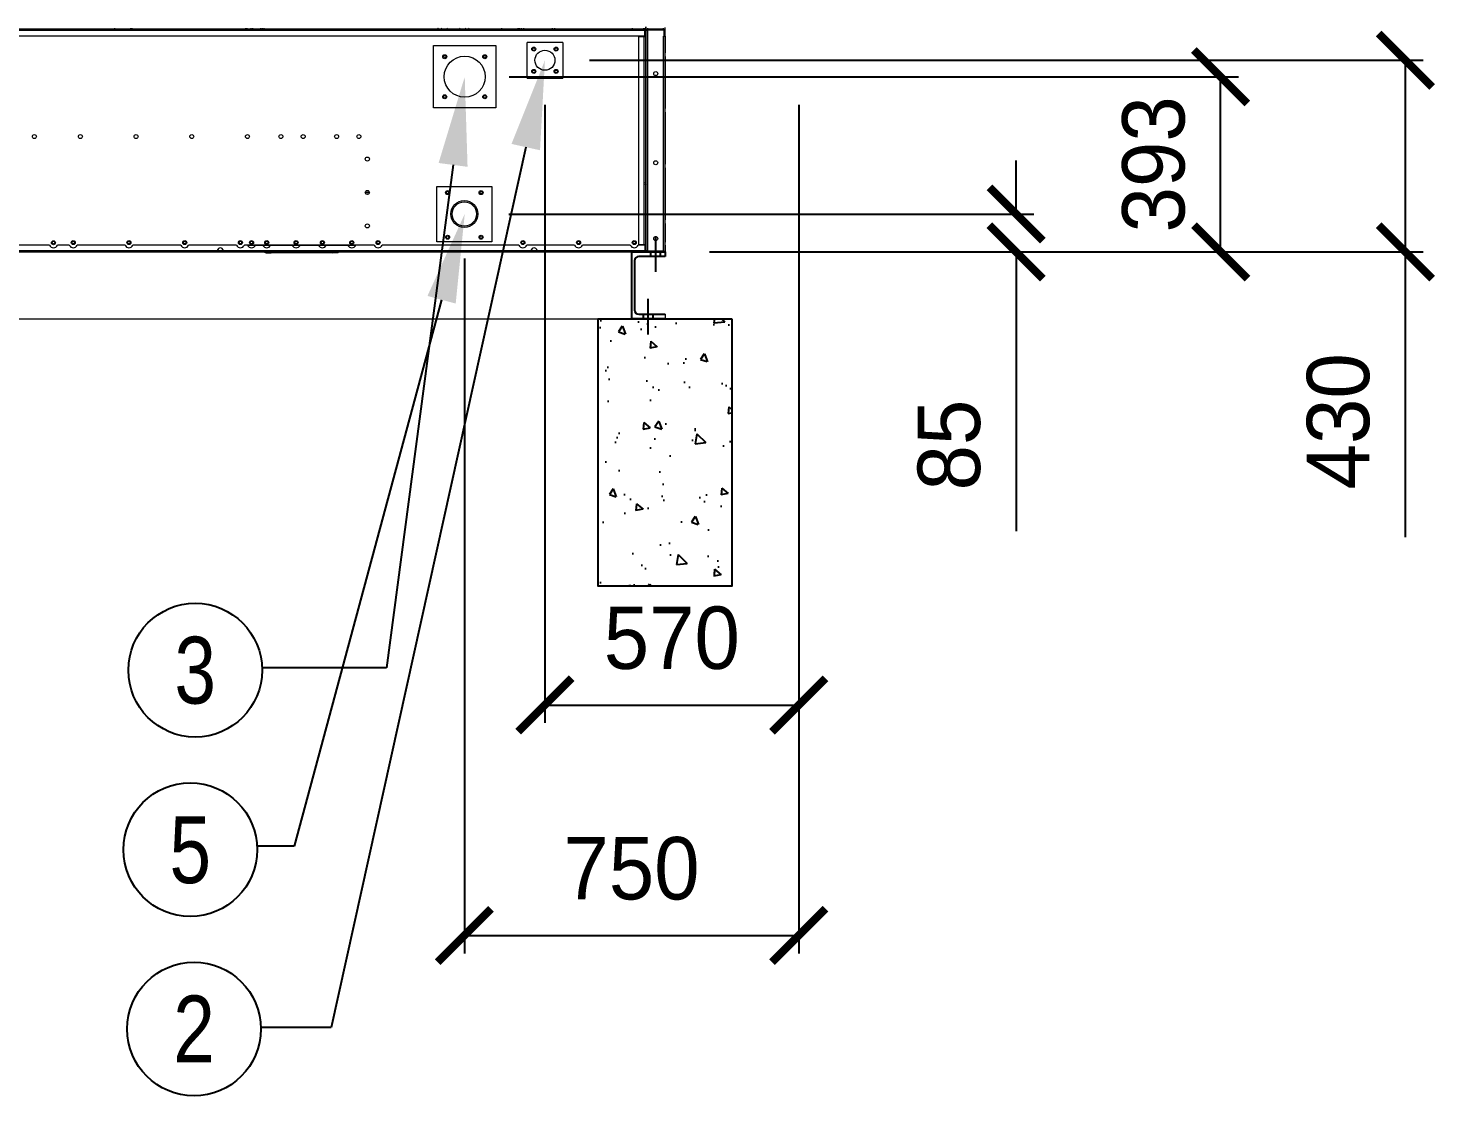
# Model space of a CAD drawing. Header units: millimetres. Extents: x 11380 to 40787, y 6310 to 27105.
# Drawn here: x 31745 to 34902, y 11150 to 13545 of the extents above; entities that cross this region are included whole.
import ezdxf
from ezdxf import colors
from ezdxf.entities.mleader import LeaderData, LeaderLine
from ezdxf.enums import TextEntityAlignment as Align
from ezdxf.math import Vec2, Vec3

# ---------------------------------------------------------------- set-up
doc = ezdxf.new("R2010")
doc.units = ezdxf.units.MM
doc.linetypes.add('CENTERX2', pattern=[4, 2.5, -0.5, 0.5, -0.5])
doc.layers.add('냉각탑_dim', color=1, linetype='Continuous')
doc.layers.add('냉각탑_text', color=3, linetype='Continuous')
doc.styles.add('HY울릉도L', font='')
doc.styles.get("Standard").update_dxf_attribs({"font": 'arial.ttf'})
doc.styles.get('HY울릉도L').set_extended_font_data('HY울릉도L')
doc.dimstyles.new('성지DIM', dxfattribs={"dimtxt": 3.5, "dimasz": 3, "dimexe": 1, "dimexo": 2.5, "dimgap": 2, "dimtad": 1, "dimdec": 0, "dimzin": 3, "dimdsep": 46, "dimtxsty": 'HY울릉도L', "dimblk": 'ARCHTICK', "dimcen": -2, "dimclrd": 256, "dimclre": 256, "dimclrt": 7, "dimadec": 0, "dimazin": 0, "dimtfac": 1, "dimtdec": 0, "dimtofl": 0, "dimtmove": 0, "dimatfit": 3, "dimfxl": 1, "dimtolj": 1, "dimtzin": 0, "dimlwe": -1, "dimarcsym": 0})

# ---------------------------------------------------------------- blocks, each defined once
blk = doc.blocks.new('_ArchTick')
at = {"color": 0, "linetype": 'ByBlock', "const_width": 0.15}
blk.add_lwpolyline([(-0.5, -0.5), (0.5, 0.5)], dxfattribs=at)
blk = doc.blocks.new('*D147')
at = {"layer": 'Defpoints', "color": 0, "transparency": 16777216}
for p in [(32724.2, 13128.3), (33174.6, 13043.3), (33962.5, 13043.3)]:
    blk.add_point(p, dxfattribs=at)
at = {"layer": '냉각탑_dim', "lineweight": -2, "transparency": 16777216}
for p, q in [((33962.5, 13128.3), (33962.5, 13248.3)), ((33962.5, 13043.3), (33962.5, 12416.7))]:
    blk.add_line(p, q, dxfattribs=at)
at = {"layer": '냉각탑_dim', "transparency": 16777216}
for p, q in [((32824.2, 13128.3), (34002.5, 13128.3)), ((33274.6, 13043.3), (34002.5, 13043.3))]:
    blk.add_line(p, q, dxfattribs=at)
at = {"layer": '냉각탑_dim', "lineweight": -2, "transparency": 16777216, "xscale": 120, "yscale": 120, "zscale": 120}
for p, rotation in [((33962.5, 13128.3), 270), ((33962.5, 13043.3), 90)]:
    blk.add_blockref('_ArchTick', p, dxfattribs=dict(at, rotation=rotation))
at = {"layer": '냉각탑_dim', "color": 7, "transparency": 16777216, "insert": (33812.5, 12610), "char_height": 140, "attachment_point": 5, "rotation": 90, "style": 'HY울릉도L'}
blk.add_mtext('\\A1;85', dxfattribs=at)
blk = doc.blocks.new('*D148')
at = {"layer": 'Defpoints', "color": 0, "transparency": 16777216}
for p in [(32725.1, 13436.3), (34421.5, 13436.3), (33174.6, 13043.3)]:
    blk.add_point(p, dxfattribs=at)
at = {"layer": '냉각탑_dim', "transparency": 16777216}
for p, q in [((32825.1, 13436.3), (34461.5, 13436.3)), ((33274.6, 13043.3), (34461.5, 13043.3))]:
    blk.add_line(p, q, dxfattribs=at)
at = {"layer": '냉각탑_dim', "lineweight": -2, "transparency": 16777216}
blk.add_line((34421.5, 13043.3), (34421.5, 13436.3), dxfattribs=at)
at = {"layer": '냉각탑_dim', "lineweight": -2, "transparency": 16777216, "xscale": 120, "yscale": 120, "zscale": 120}
for p, rotation in [((34421.5, 13436.3), 90), ((34421.5, 13043.3), 270)]:
    blk.add_blockref('_ArchTick', p, dxfattribs=dict(at, rotation=rotation))
at = {"layer": '냉각탑_dim', "color": 7, "transparency": 16777216, "insert": (34271.5, 13239.8), "char_height": 140, "attachment_point": 5, "rotation": 90, "style": 'HY울릉도L'}
blk.add_mtext('\\A1;393', dxfattribs=at)
blk = doc.blocks.new('*D149')
at = {"layer": 'Defpoints', "color": 0, "transparency": 16777216}
for p in [(32905.1, 13473.3), (33174.6, 13043.3), (34835.9, 13043.3)]:
    blk.add_point(p, dxfattribs=at)
at = {"layer": '냉각탑_dim', "transparency": 16777216}
for p, q in [((33005.1, 13473.3), (34875.9, 13473.3)), ((33274.6, 13043.3), (34875.9, 13043.3))]:
    blk.add_line(p, q, dxfattribs=at)
at = {"layer": '냉각탑_dim', "lineweight": -2, "transparency": 16777216}
for p, q in [((34835.9, 13473.3), (34835.9, 13043.3)), ((34835.9, 13043.3), (34835.9, 12403.3))]:
    blk.add_line(p, q, dxfattribs=at)
at = {"layer": '냉각탑_dim', "lineweight": -2, "transparency": 16777216, "xscale": 120, "yscale": 120, "zscale": 120}
for p, rotation in [((34835.9, 13473.3), 90), ((34835.9, 13043.3), 270)]:
    blk.add_blockref('_ArchTick', p, dxfattribs=dict(at, rotation=rotation))
at = {"layer": '냉각탑_dim', "color": 7, "transparency": 16777216, "insert": (34685.9, 12663.3), "char_height": 140, "attachment_point": 5, "rotation": 90, "style": 'HY울릉도L'}
blk.add_mtext('\\A1;430', dxfattribs=at)
blk = doc.blocks.new('*D150')
at = {"layer": 'Defpoints', "color": 0, "transparency": 16777216}
for p in [(32905.1, 13473.3), (33474.6, 13473.3), (33474.6, 12026.8)]:
    blk.add_point(p, dxfattribs=at)
at = {"layer": '냉각탑_dim', "transparency": 16777216}
for p, q in [((32905.1, 13373.3), (32905.1, 11986.8)), ((33474.6, 13373.3), (33474.6, 11986.8))]:
    blk.add_line(p, q, dxfattribs=at)
at = {"layer": '냉각탑_dim', "lineweight": -2, "transparency": 16777216}
blk.add_line((32905.1, 12026.8), (33474.6, 12026.8), dxfattribs=at)
at = {"layer": '냉각탑_dim', "lineweight": -2, "transparency": 16777216, "xscale": 120, "yscale": 120, "zscale": 120, "rotation": 180}
blk.add_blockref('_ArchTick', (32905.1, 12026.8), dxfattribs=at)
at = {"layer": '냉각탑_dim', "lineweight": -2, "transparency": 16777216, "xscale": 120, "yscale": 120, "zscale": 120}
blk.add_blockref('_ArchTick', (33474.6, 12026.8), dxfattribs=at)
at = {"layer": '냉각탑_dim', "color": 7, "transparency": 16777216, "insert": (33189.8, 12176.8), "char_height": 140, "attachment_point": 5, "style": 'HY울릉도L'}
blk.add_mtext('\\A1;570', dxfattribs=at)
blk = doc.blocks.new('*D151')
at = {"layer": 'Defpoints', "color": 0, "transparency": 16777216}
for p in [(32724.2, 13128.3), (33474.6, 13128.3), (33474.6, 11509.7)]:
    blk.add_point(p, dxfattribs=at)
at = {"layer": '냉각탑_dim', "transparency": 16777216}
for p, q in [((32724.2, 13028.3), (32724.2, 11469.7)), ((33474.6, 13028.3), (33474.6, 11469.7))]:
    blk.add_line(p, q, dxfattribs=at)
at = {"layer": '냉각탑_dim', "lineweight": -2, "transparency": 16777216}
blk.add_line((32724.2, 11509.7), (33474.6, 11509.7), dxfattribs=at)
at = {"layer": '냉각탑_dim', "lineweight": -2, "transparency": 16777216, "xscale": 120, "yscale": 120, "zscale": 120, "rotation": 180}
blk.add_blockref('_ArchTick', (32724.2, 11509.7), dxfattribs=at)
at = {"layer": '냉각탑_dim', "lineweight": -2, "transparency": 16777216, "xscale": 120, "yscale": 120, "zscale": 120}
blk.add_blockref('_ArchTick', (33474.6, 11509.7), dxfattribs=at)
at = {"layer": '냉각탑_dim', "color": 7, "transparency": 16777216, "insert": (33099.4, 11659.7), "char_height": 140, "attachment_point": 5, "style": 'HY울릉도L'}
blk.add_mtext('\\A1;750', dxfattribs=at)
blk = doc.blocks.new('2')
at = {"color": 7, "lineweight": 20, "ltscale": 0.000833334}
for p, q in [((31938.9, 13545.3), (31938.9, 13543.3)), ((32273.9, 13545.3), (32273.9, 13543.3)), ((32807.9, 13545.3), (32807.9, 13543.3)), ((33128.6, 13060.3), (33128.6, 13058.3))]:
    blk.add_line(p, q, dxfattribs=at)
at = {"color": 7, "lineweight": 20, "ltscale": 0.000832431}
for p, q in [((31976.1, 13543.3), (31976.1, 13545.3)), ((31978.9, 13543.3), (31978.9, 13545.3)), ((32233.9, 13543.3), (32233.9, 13545.3)), ((32236.7, 13543.3), (32236.7, 13545.3)), ((32845.1, 13543.3), (32845.1, 13545.3)), ((32847.9, 13543.3), (32847.9, 13545.3))]:
    blk.add_line(p, q, dxfattribs=at)
at = {"color": 7, "lineweight": 20, "ltscale": 0.000833333}
for p, q in [((32246.1, 13543.3), (32246.1, 13545.3)), ((32249.5, 13543.3), (32249.5, 13545.3)), ((32267.7, 13543.3), (32267.7, 13545.3)), ((32271.1, 13543.3), (32271.1, 13545.3)), ((33100.6, 13545.3), (33100.6, 13543.3)), ((33127.2, 13543.3), (33127.2, 13545.3)), ((33127.2, 13526.3), (33127.2, 13528.3)), ((33128.6, 13528.3), (33128.6, 13526.3)), ((33128.6, 13526.3), (33130.6, 13526.3)), ((33172.6, 13528.3), (33174.6, 13528.3)), ((33172.6, 13527.5), (33174.6, 13527.5)), ((33174.6, 13527.5), (33172.6, 13527.5)), ((33132.6, 13193.3), (33130.6, 13193.3)), ((33132.6, 13188.3), (33130.6, 13188.3)), ((32169.8, 13045.3), (32169.8, 13043.3)), ((32183.3, 13045.3), (32183.3, 13043.3)), ((32279.1, 13041.3), (32279.1, 13043.3)), ((32439.1, 13041.3), (32439.1, 13043.3)), ((32873.8, 13045.3), (32873.8, 13043.3)), ((32887.3, 13045.3), (32887.3, 13043.3)), ((33127.2, 13058.3), (33127.2, 13060.3))]:
    blk.add_line(p, q, dxfattribs=at)
at = {"color": 7, "lineweight": 20, "ltscale": 0.001149}
for p, q in [((32663.7, 13545.3), (32665.6, 13543.3)), ((32664.2, 13545.3), (32666.1, 13543.3)), ((32671.4, 13545.3), (32673.3, 13543.3)), ((32686.8, 13543.3), (32684.9, 13545.3)), ((32712.5, 13545.3), (32714.4, 13543.3)), ((32727.9, 13543.3), (32726, 13545.3)), ((32735.1, 13543.3), (32733.2, 13545.3))]:
    blk.add_line(p, q, dxfattribs=at)
at = {"color": 7, "lineweight": 20, "ltscale": 0.00083243}
for p, q in [((32852.3, 13543.3), (32852.3, 13545.3)), ((32857.5, 13543.3), (32857.5, 13545.3)), ((32922.1, 13543.3), (32922.1, 13545.3)), ((32927.3, 13543.3), (32927.3, 13545.3)), ((32927.4, 13543.3), (32927.4, 13545.3))]:
    blk.add_line(p, q, dxfattribs=at)
at = {"color": 7, "lineweight": 20, "ltscale": 0.000882011}
blk.add_line((33128.6, 13545.5), (33128.6, 13543.3), dxfattribs=at)
at = {"color": 7, "lineweight": 20, "ltscale": 0.003208}
blk.add_line((33130.6, 13548.1), (33130.6, 13540.4), dxfattribs=at)
at = {"color": 7, "lineweight": 20, "ltscale": 0.00337}
blk.add_line((33132.6, 13540), (33132.6, 13548.1), dxfattribs=at)
at = {"color": 7, "lineweight": 20, "ltscale": 0.000833944}
blk.add_line((33136, 13543.3), (33136, 13545.3), dxfattribs=at)
at = {"color": 7, "lineweight": 20, "ltscale": 0.000833304}
blk.add_line((33171.2, 13543.3), (33171.2, 13545.3), dxfattribs=at)
at = {"color": 7, "lineweight": 20, "ltscale": 0.002832}
blk.add_line((33174.6, 13539.9), (33174.6, 13546.7), dxfattribs=at)
at = {"color": 7, "lineweight": 20}
for p, q in [((33128.9, 13543.3), (29920.3, 13543.3)), ((33128.9, 13539.9), (29920.3, 13539.9)), ((30743.1, 13528.3), (32392.1, 13528.3)), ((29952.2, 13043.3), (33097, 13043.3))]:
    blk.add_line(p, q, dxfattribs=at)
at = {"color": 7, "lineweight": 20, "ltscale": 0.307}
blk.add_line((32392.1, 13528.3), (33128.9, 13528.3), dxfattribs=at)
at = {"color": 7, "lineweight": 20, "ltscale": 0.044444}
for p, q in [((32945.1, 13513.3), (32865.1, 13513.3)), ((32865.1, 13433.3), (32865.1, 13513.3)), ((32945.1, 13513.3), (32945.1, 13433.3)), ((32865.1, 13433.3), (32945.1, 13433.3))]:
    blk.add_line(p, q, dxfattribs=at)
at = {"color": 7, "lineweight": 20, "ltscale": 0.004833}
for p, q in [((33115.6, 13526.3), (33127.2, 13526.3)), ((33128.9, 13528.3), (33128.9, 13539.9)), ((33172.6, 13528.3), (33172.6, 13539.9)), ((33174.6, 13528.3), (33174.6, 13539.9)), ((32279.1, 13041.3), (32290.7, 13041.3)), ((32439.1, 13041.3), (32427.5, 13041.3)), ((33115.6, 13060.3), (33127.2, 13060.3)), ((33128.9, 13058.3), (33128.9, 13046.7))]:
    blk.add_line(p, q, dxfattribs=at)
at = {"color": 7, "lineweight": 20, "ltscale": 0.194167}
for p, q in [((33115.6, 13060.3), (33115.6, 13526.3)), ((33127.2, 13526.3), (33127.2, 13060.3)), ((33130.6, 13526.3), (33130.6, 13060.3))]:
    blk.add_line(p, q, dxfattribs=at)
at = {"color": 7, "lineweight": 20, "ltscale": 0.001417}
for p, q in [((33127.2, 13526.3), (33130.6, 13526.3)), ((33128.9, 13543.3), (33128.9, 13539.9)), ((33127.2, 13060.3), (33130.6, 13060.3)), ((33128.9, 13043.3), (33128.9, 13046.7)), ((33171.2, 13045), (33174.6, 13045))]:
    blk.add_line(p, q, dxfattribs=at)
at = {"color": 7, "lineweight": 20, "ltscale": 0.000708333}
for p, q in [((33128.9, 13541.3), (33130.6, 13541.3)), ((33128.9, 13540.4), (33130.6, 13540.4)), ((33128.9, 13046.2), (33130.6, 13046.2)), ((33128.9, 13045.3), (33130.6, 13045.3)), ((33136, 13045), (33136, 13043.3)), ((33172.6, 13045), (33172.6, 13043.3))]:
    blk.add_line(p, q, dxfattribs=at)
at = {"color": 7, "lineweight": 20, "ltscale": 0.000375}
for p, q in [((33130.6, 13540.4), (33130.6, 13541.3)), ((33130.6, 13540.4), (33130.6, 13541.3)), ((33130.6, 13046.2), (33130.6, 13045.3)), ((33130.6, 13046.2), (33130.6, 13045.3)), ((33130.6, 13046.2), (33130.6, 13045.3)), ((33130.6, 13046.2), (33130.6, 13045.3)), ((33130.6, 13046.2), (33130.6, 13045.3)), ((33130.6, 13046.2), (33130.6, 13045.3))]:
    blk.add_line(p, q, dxfattribs=at)
at = {"color": 7, "lineweight": 20, "ltscale": 0.005875}
for p, q in [((33130.6, 13526.3), (33130.6, 13540.4)), ((33172.6, 13541.6), (33172.6, 13527.5)), ((33130.6, 13046.2), (33130.6, 13060.3))]:
    blk.add_line(p, q, dxfattribs=at)
at = {"color": 7, "lineweight": 20, "ltscale": 0.2055}
blk.add_line((33132.6, 13046.7), (33132.6, 13539.9), dxfattribs=at)
at = {"color": 7, "lineweight": 20, "ltscale": 0.001131}
for p, q in [((33133.3, 13541.6), (33136, 13541.6)), ((33133.3, 13045), (33136, 13045))]:
    blk.add_line(p, q, dxfattribs=at)
at = {"color": 7, "lineweight": 20, "ltscale": 0.000414935}
for p, q in [((33134.3, 13541.6), (33133.6, 13542.3)), ((33131.6, 13196.3), (33132.3, 13197)), ((33134.3, 13045), (33133.6, 13044.3))]:
    blk.add_line(p, q, dxfattribs=at)
at = {"color": 7, "lineweight": 20, "ltscale": 0.014667}
for p, q in [((33171.2, 13543.3), (33136, 13543.3)), ((33171.2, 13045), (33136, 13045))]:
    blk.add_line(p, q, dxfattribs=at)
at = {"color": 7, "lineweight": 20, "ltscale": 0.000708334}
blk.add_line((33136, 13541.6), (33136, 13543.3), dxfattribs=at)
at = {"color": 7, "lineweight": 20, "ltscale": 0.01525}
for p, q in [((33136, 13541.6), (33172.6, 13541.6)), ((33172.6, 13043.3), (33136, 13043.3))]:
    blk.add_line(p, q, dxfattribs=at)
at = {"color": 7, "lineweight": 20, "ltscale": 0.206917}
blk.add_line((33136, 13045), (33136, 13541.6), dxfattribs=at)
at = {"color": 7, "lineweight": 20, "ltscale": 0.201042}
for p, q in [((33171.2, 13045), (33171.2, 13527.5)), ((33174.6, 13045), (33174.6, 13527.5))]:
    blk.add_line(p, q, dxfattribs=at)
at = {"color": 7, "lineweight": 20, "ltscale": 0.000583333}
blk.add_line((33172.6, 13527.5), (33171.2, 13527.5), dxfattribs=at)
at = {"color": 7, "lineweight": 20, "ltscale": 0.000332419}
blk.add_line((33172.6, 13528.3), (33172.6, 13527.5), dxfattribs=at)
at = {"color": 7, "lineweight": 20, "ltscale": 0.00033333}
blk.add_line((33174.6, 13527.5), (33174.6, 13528.3), dxfattribs=at)
at = {"color": 7, "lineweight": 20, "ltscale": 0.011892}
blk.add_line((33174.6, 13527.5), (33174.6, 13499), dxfattribs=at)
at = {"color": 7, "lineweight": 20, "ltscale": 0.058333}
for p, q in [((32655.1, 13366.3), (32655.1, 13506.3)), ((32655.1, 13506.3), (32795.1, 13506.3)), ((32795.1, 13506.3), (32795.1, 13366.3)), ((32795.1, 13366.3), (32655.1, 13366.3))]:
    blk.add_line(p, q, dxfattribs=at)
at = {"color": 7, "lineweight": 20, "ltscale": 0.003608}
for p, q in [((33174.6, 13499), (33174.6, 13490.3)), ((33174.6, 13481.7), (33174.6, 13490.3)), ((33174.6, 13374), (33174.6, 13365.3)), ((33174.6, 13356.7), (33174.6, 13365.3)), ((33174.6, 13249), (33174.6, 13240.3)), ((33174.6, 13231.7), (33174.6, 13240.3)), ((33174.6, 13124), (33174.6, 13115.3)), ((33174.6, 13106.7), (33174.6, 13115.3)), ((33174.6, 13074), (33174.6, 13065.3)), ((33174.6, 13056.7), (33174.6, 13065.3))]:
    blk.add_line(p, q, dxfattribs=at)
at = {"color": 7, "lineweight": 20, "ltscale": 0.044866}
for p, q in [((33174.6, 13481.7), (33174.6, 13374)), ((33174.6, 13356.7), (33174.6, 13249)), ((33174.6, 13231.7), (33174.6, 13124))]:
    blk.add_line(p, q, dxfattribs=at)
at = {"color": 7, "lineweight": 20, "ltscale": 2.97138e-06}
for p, q in [((33130.6, 13204.9), (33130.6, 13204.9)), ((33130.6, 13199.9), (33130.6, 13199.9)), ((33130.6, 13194.9), (33130.6, 13194.9)), ((33130.6, 13189.9), (33130.6, 13189.9))]:
    blk.add_line(p, q, dxfattribs=at)
at = {"color": 7, "lineweight": 20, "ltscale": 0.000547189}
blk.add_line((33131.3, 13197), (33132.6, 13197), dxfattribs=at)
at = {"color": 7, "lineweight": 20, "ltscale": 0.003726}
blk.add_line((32502, 13177.2), (32511, 13177.2), dxfattribs=at)
at = {"color": 7, "lineweight": 20, "ltscale": 0.002875}
blk.add_line((32503.1, 13173.8), (32510, 13173.8), dxfattribs=at)
at = {"color": 7, "lineweight": 20, "ltscale": 0.051667}
blk.add_line((32662.2, 13190.3), (32786.2, 13190.3), dxfattribs=at)
at = {"color": 7, "lineweight": 20, "ltscale": 0.05}
for p, q in [((32662.2, 13066.3), (32662.2, 13190.3)), ((32786.2, 13190.3), (32786.2, 13066.3))]:
    blk.add_line(p, q, dxfattribs=at)
at = {"color": 7, "lineweight": 20, "ltscale": 0.000833171}
for p, q in [((33130.6, 13190.1), (33132.6, 13190.1)), ((33130.6, 13188.3), (33132.6, 13188.3))]:
    blk.add_line(p, q, dxfattribs=at)
at = {"color": 7, "lineweight": 20, "ltscale": 0.000834318}
for p, q in [((33174.6, 13173.3), (33174.6, 13173.3)), ((33174.6, 13063.3), (33174.6, 13063.3))]:
    blk.add_line(p, q, dxfattribs=at)
at = {"color": 7, "lineweight": 20, "ltscale": 0.000834992}
blk.add_line((33174.6, 13170.1), (33174.6, 13170.1), dxfattribs=at)
at = {"color": 7, "lineweight": 20, "ltscale": 0.013616}
blk.add_line((33174.6, 13106.7), (33174.6, 13074), dxfattribs=at)
at = {"color": 1, "linetype": 'CENTERX2', "ltscale": 50}
for p, q in [((33153.6, 12998.3), (33153.6, 13078.3)), ((33137.1, 12858.3), (33137.1, 12938.3))]:
    blk.add_line(p, q, dxfattribs=at)
at = {"color": 7, "lineweight": 20, "ltscale": 0.171731}
for p, q in [((31179.4, 13046.7), (31757.6, 13046.7)), ((31757.6, 13046.7), (32169.7, 13046.7))]:
    blk.add_line(p, q, dxfattribs=at)
at = {"color": 7, "lineweight": 20, "ltscale": 0.007604}
blk.add_line((31793.2, 13058.3), (31574.3, 13058.3), dxfattribs=at)
at = {"color": 7, "lineweight": 20, "ltscale": 0.17433}
blk.add_line((31751.5, 13043.3), (32169.8, 13043.3), dxfattribs=at)
at = {"color": 7, "lineweight": 20, "ltscale": 1.93507e-05}
blk.add_line((31802.1, 13052.8), (31802.1, 13052.8), dxfattribs=at)
at = {"color": 7, "lineweight": 20, "ltscale": 0.0111}
blk.add_line((31837.7, 13058.3), (31811, 13058.3), dxfattribs=at)
at = {"color": 7, "lineweight": 20, "ltscale": 0.044641}
for p, q in [((31962.7, 13058.3), (31855.5, 13058.3)), ((32087.7, 13058.3), (31980.5, 13058.3)), ((32212.7, 13058.3), (32105.5, 13058.3)), ((32337.7, 13058.3), (32230.5, 13058.3)), ((32396.7, 13058.3), (32289.5, 13058.3)), ((32462.7, 13058.3), (32355.5, 13058.3)), ((32521.7, 13058.3), (32414.5, 13058.3)), ((32846.7, 13058.3), (32539.5, 13058.3)), ((32971.7, 13058.3), (32864.5, 13058.3)), ((33096.7, 13058.3), (32989.5, 13058.3))]:
    blk.add_line(p, q, dxfattribs=at)
at = {"color": 7, "lineweight": 20, "ltscale": 0.005698}
for p, q in [((32169.7, 13046.7), (32183.4, 13046.7)), ((32873.7, 13046.7), (32887.4, 13046.7))]:
    blk.add_line(p, q, dxfattribs=at)
at = {"color": 7, "lineweight": 20, "ltscale": 0.005614}
for p, q in [((32169.8, 13045.3), (32183.3, 13045.3)), ((32169.8, 13043.3), (32183.3, 13043.3)), ((32873.8, 13045.3), (32887.3, 13045.3)), ((32873.8, 13043.3), (32887.3, 13043.3))]:
    blk.add_line(p, q, dxfattribs=at)
at = {"color": 7, "lineweight": 20, "ltscale": 0.412719}
blk.add_line((32183.3, 13043.3), (32873.8, 13043.3), dxfattribs=at)
at = {"color": 7, "lineweight": 20, "ltscale": 0.412635}
blk.add_line((32183.4, 13046.7), (32873.7, 13046.7), dxfattribs=at)
at = {"color": 7, "lineweight": 20, "ltscale": 0.023808}
blk.add_line((32237.7, 13058.3), (32480.5, 13058.3), dxfattribs=at)
at = {"color": 7, "lineweight": 20, "ltscale": 0.006725}
blk.add_line((32271.7, 13058.3), (32255.5, 13058.3), dxfattribs=at)
at = {"color": 7, "lineweight": 20, "ltscale": 0.000833651}
for p, q in [((32277.1, 13041.3), (32277.1, 13043.3)), ((32441.1, 13041.3), (32441.1, 13043.3))]:
    blk.add_line(p, q, dxfattribs=at)
at = {"color": 7, "lineweight": 20, "ltscale": 0.056667}
blk.add_line((32441.1, 13041.3), (32277.1, 13041.3), dxfattribs=at)
at = {"color": 7, "lineweight": 20, "ltscale": 0.00439}
blk.add_line((32786.2, 13066.3), (32662.2, 13066.3), dxfattribs=at)
at = {"color": 7, "lineweight": 20, "ltscale": 0.100651}
blk.add_line((32887.3, 13043.3), (33128.9, 13043.3), dxfattribs=at)
at = {"color": 7, "lineweight": 20, "ltscale": 0.100609}
blk.add_line((32887.4, 13046.7), (33128.9, 13046.7), dxfattribs=at)
at = {"color": 7, "lineweight": 20, "ltscale": 0.004083}
blk.add_line((33097, 13043.3), (33106.8, 13043.3), dxfattribs=at)
at = {"color": 7, "lineweight": 25, "ltscale": 0.125}
for p, q in [((33099.6, 13043.3), (33174.6, 13043.3)), ((33174.6, 12893.3), (33099.6, 12893.3))]:
    blk.add_line(p, q, dxfattribs=at)
at = {"ltscale": 25}
blk.add_line((33099.6, 13043.3), (33099.6, 12893.3), dxfattribs=at)
at = {"color": 7, "lineweight": 20, "ltscale": 0.026917}
blk.add_line((33171.4, 13043.3), (33106.8, 13043.3), dxfattribs=at)
at = {"color": 7, "lineweight": 20, "ltscale": 0.005987}
blk.add_line((33128.9, 13058.3), (33114.5, 13058.3), dxfattribs=at)
at = {"color": 7, "lineweight": 20, "ltscale": 0.002958}
blk.add_line((33136, 13043.3), (33128.9, 13043.3), dxfattribs=at)
at = {"color": 7, "lineweight": 20, "ltscale": 0.000128159}
blk.add_line((33130.3, 13060.3), (33130.6, 13060.3), dxfattribs=at)
at = {"color": 7, "lineweight": 20, "ltscale": 0.000832339}
blk.add_line((33130.6, 13048.3), (33132.6, 13048.3), dxfattribs=at)
at = {"color": 7, "lineweight": 20, "ltscale": 0.000837582}
blk.add_line((33130.6, 13046.5), (33132.6, 13046.5), dxfattribs=at)
at = {"color": 7, "lineweight": 20, "ltscale": 0.000374986}
blk.add_line((33130.6, 13045.3), (33130.6, 13046.2), dxfattribs=at)
for p, q in [((33142.6, 13033.3), (33142.6, 13043.3)), ((33164.6, 13033.3), (33164.6, 13043.3)), ((33126.1, 12893.3), (33126.1, 12903.3)), ((33148.1, 12893.3), (33148.1, 12903.3))]:
    blk.add_line(p, q)
at = {"lineweight": 20}
for p in [(33172.6, 13043.3), (33174.6, 13045)]:
    blk.add_line(p, (33174.6, 13043.3), dxfattribs=at)
at = {"color": 7, "lineweight": 20, "ltscale": 0.001168}
blk.add_line((33174.6, 13058.3), (33174.6, 13055.5), dxfattribs=at)
at = {"color": 7, "lineweight": 20, "ltscale": 0.00485}
blk.add_line((33174.6, 13056.7), (33174.6, 13045), dxfattribs=at)
at = {"color": 7, "lineweight": 20, "ltscale": 0.003775}
blk.add_line((33174.6, 13046.7), (33174.6, 13055.8), dxfattribs=at)
at = {"color": 7, "lineweight": 25, "ltscale": 0.008333}
blk.add_line((33174.6, 13043.3), (33174.6, 13033.3), dxfattribs=at)
at = {"color": 7, "lineweight": 25, "ltscale": 0.091667}
blk.add_line((33106.1, 13023.3), (33106.1, 12913.3), dxfattribs=at)
at = {"color": 7, "lineweight": 25, "ltscale": 0.05125}
for p, q in [((33174.6, 13033.3), (33116.1, 13033.3)), ((33116.1, 12903.3), (33174.6, 12903.3))]:
    blk.add_line(p, q, dxfattribs=at)
at = {"lineweight": 5}
blk.add_line((29949.6, 12893.3), (33099.6, 12893.3), dxfattribs=at)
at = {"color": 7, "lineweight": 15, "ltscale": 0.0625}
blk.add_line((33174.6, 12903.3), (33174.6, 12893.3), dxfattribs=at)
at = {"lineweight": 5}
for centre in [(32680.1, 13481.3), (32770.1, 13481.3), (32680.1, 13391.3), (32770.1, 13391.3)]:
    blk.add_circle(centre, 4.5, dxfattribs=at)
at = {"color": 7, "lineweight": 20}
for centre, radius in [((32680.1, 13481.3), 3), ((32725.1, 13436.3), 46), ((32770.1, 13481.3), 3), ((32880.1, 13498.3), 4.5), ((32880.1, 13498.3), 3), ((32905.1, 13473.3), 22.5), ((32930.1, 13498.3), 4.5), ((32930.1, 13498.3), 3), ((32880.1, 13448.3), 4.5), ((32880.1, 13448.3), 3), ((32930.1, 13448.3), 4.5), ((32930.1, 13448.3), 3), ((33153.6, 13443.3), 4.5), ((32680.1, 13391.3), 3), ((32770.1, 13391.3), 3), ((31759.3, 13302.2), 4.5), ((31862.5, 13302.2), 4.5), ((31987.5, 13302.2), 4.5), ((32112.5, 13302.2), 4.5), ((32237.5, 13302.2), 4.5), ((32312.5, 13302.2), 4.5), ((32362.5, 13302.2), 4.5), ((32437.5, 13302.2), 4.5), ((32487.5, 13302.2), 4.5), ((32506.5, 13251.7), 4.5), ((33153.6, 13243.3), 4.5), ((32506.5, 13176.7), 4.5), ((32686.7, 13176.3), 4.5), ((32686.7, 13176.3), 3), ((32761.7, 13176.3), 4.5), ((32761.7, 13176.3), 3), ((32724.2, 13128.3), 30.2), ((32724.2, 13128.3), 27.3), ((32506.5, 13101.7), 4.5), ((32686.7, 13076.3), 4.5), ((32686.7, 13076.3), 3), ((32761.7, 13076.3), 4.5), ((32761.7, 13076.3), 3), ((33153.6, 13073.3), 4.5), ((31802.1, 13063.8), 4.5), ((31802.1, 13064.3), 3), ((31846.6, 13064.3), 4.5), ((31846.6, 13064.3), 3), ((31971.6, 13064.3), 4.5), ((31971.6, 13064.3), 3), ((32096.6, 13064.3), 4.5), ((32096.6, 13064.3), 3), ((32221.6, 13064.3), 4.5), ((32221.6, 13064.3), 3), ((32246.6, 13064.3), 4.5), ((32246.6, 13064.3), 3), ((32280.6, 13064.3), 4.5), ((32280.6, 13064.3), 3), ((32346.6, 13064.3), 4.5), ((32346.6, 13064.3), 3), ((32405.6, 13064.3), 4.5), ((32405.6, 13064.3), 3), ((32471.6, 13064.3), 4.5), ((32471.6, 13064.3), 3), ((32530.6, 13064.3), 4.5), ((32530.6, 13064.3), 3), ((32855.6, 13064.3), 4.5), ((32855.6, 13064.3), 3), ((32980.6, 13064.3), 4.5), ((32980.6, 13064.3), 3), ((33105.6, 13064.3), 4.5), ((33105.6, 13064.3), 3)]:
    blk.add_circle(centre, radius, dxfattribs=at)
for centre, radius, start, end in [((33127.2, 13539.9), 3.4, 0, 0.7721), ((33136, 13539.9), 3.4, 90, 180), ((33171.2, 13539.9), 3.4, 0, 90), ((33125.4, 13308.1), 5.2, 0, 0.6924), ((33134, 13198.7), 3.4, 180, 245.6843), ((33171.4, 13188.1), 5.2, 52.0246, 52.0532), ((33127.2, 13081.9), 3.4, 0, 0.2366), ((31802.1, 13062.8), 10, 206.7437, 333.2563), ((31802.1, 13063.3), 4.5, 3.185, 176.8155), ((31846.6, 13062.8), 10, 206.7437, 333.2563), ((31971.6, 13062.8), 10, 206.7437, 333.2563), ((32096.6, 13062.8), 10, 206.7437, 333.2563), ((32186.2, 13044.4), 16.6, 171.9124, 179.4428), ((32176.6, 13045.2), 7, 12.3734, 167.6266), ((32167, 13044.4), 16.6, 0.5572, 8.0877), ((32221.6, 13062.8), 10, 206.7437, 333.2563), ((32246.6, 13062.8), 10, 206.7437, 333.2563), ((32280.6, 13062.8), 10, 206.7437, 333.2563), ((32290.7, 13044.7), 3.4, 270, 335.6983), ((32290.7, 13044.7), 1.4, 270, 271.888), ((32346.6, 13062.8), 10, 206.7437, 333.2563), ((32405.6, 13062.8), 10, 206.7437, 333.2563), ((32427.5, 13044.7), 3.4, 204.3017, 270), ((32427.5, 13044.7), 1.4, 268.112, 270), ((32471.6, 13062.8), 10, 206.7437, 333.2563), ((32530.6, 13062.8), 10, 206.7437, 333.2563), ((32855.6, 13062.8), 10, 206.7437, 333.2563), ((32890.2, 13044.4), 16.6, 171.9124, 179.4428), ((32880.6, 13045.2), 7, 12.3734, 167.6266), ((32871, 13044.4), 16.6, 0.5572, 8.0877), ((32980.6, 13062.8), 10, 206.7437, 333.2563), ((33105.6, 13062.8), 10, 206.7437, 333.2563), ((33127.2, 13046.7), 3.4, 299.9991, 335.6839), ((33136, 13046.7), 3.4, 180, 270), ((33171.2, 13046.7), 3.4, 294.3156, 330), ((33171.4, 13048.5), 5.2, 283.3156, 307.9754)]:
    blk.add_arc(centre, radius, start, end, dxfattribs=at)
at = {"color": 7, "lineweight": 25}
for centre, start, end in [((33116.1, 13023.3), 90, 180), ((33116.1, 12913.3), 180, 270)]:
    blk.add_arc(centre, 10, start, end, dxfattribs=at)
at = {"color": 7, "lineweight": 20}
for centre, major_axis, ratio, start_param, end_param in [((33127.2, 13355.2), (3.4, 0), 0.087156, 0, 0.009032), ((33127.2, 13204.9), (3.4, 0), 0.999969, 0, 0.017333), ((33127.2, 13199.9), (3.4, 0), 0.999969, 0, 0.015352), ((33127.2, 13199.9), (3.4, 0), 0.999969, 0, 0.015332), ((33127.2, 13194.9), (3.4, 0), 0.999969, 0, 0.013059), ((33127.2, 13194.9), (3.4, 0), 0.999969, 6.283185, 6.29622), ((33127.2, 13189.9), (3.4, 0), 0.999969, 6.283185, 6.293406), ((33127.2, 13164.7), (-3.4, 0), 0.999969, 3.125622, 3.141593), ((33127.2, 13159.7), (-3.4, 0), 0.999969, 3.125622, 3.141593), ((33127.2, 13154.7), (-3.4, 0), 0.999969, 3.131366, 3.141593)]:
    blk.add_ellipse(centre, major_axis=major_axis, ratio=ratio, start_param=start_param, end_param=end_param, dxfattribs=at)
for points in [[(33133.3, 13541.6), (33133, 13541.3), (33132.8, 13541), (33132.7, 13540.6), (33132.6, 13540.3), (33132.6, 13539.9)], [(33131.3, 13197), (33131, 13197.4), (33130.8, 13197.7), (33130.7, 13198.1), (33130.6, 13198.4), (33130.6, 13198.7)], [(32169.8, 13045.3), (32169.8, 13045.3), (32169.7, 13045.4), (32169.7, 13045.4), (32169.6, 13045.5), (32169.6, 13045.5)], [(32183.5, 13045.5), (32183.5, 13045.5), (32183.5, 13045.4), (32183.4, 13045.4), (32183.4, 13045.3), (32183.3, 13045.3)], [(32873.8, 13045.3), (32873.8, 13045.3), (32873.7, 13045.4), (32873.7, 13045.4), (32873.6, 13045.5), (32873.6, 13045.5)], [(32887.5, 13045.5), (32887.5, 13045.5), (32887.5, 13045.4), (32887.4, 13045.4), (32887.4, 13045.3), (32887.3, 13045.3)], [(33133.3, 13045), (33133, 13045.4), (33132.8, 13045.7), (33132.7, 13046.1), (33132.6, 13046.4), (33132.6, 13046.7)]]:
    blk.add_open_spline(points, degree=5, dxfattribs=at)
for points, knots in [([(32169.8, 13043.3), (32169.8, 13043.3), (32169.7, 13043.4), (32169.7, 13043.5), (32169.6, 13043.7), (32169.6, 13044.1), (32169.6, 13044.2), (32169.6, 13044.4), (32169.6, 13044.6)], [0, 0, 0, 0, 0, 0, 3.009, 3.009, 3.009, 4.870321, 4.870321, 4.870321, 4.870321, 4.870321, 4.870321]), ([(32183.6, 13044.6), (32183.6, 13044.2), (32183.6, 13043.9), (32183.5, 13043.6), (32183.5, 13043.4), (32183.4, 13043.4), (32183.4, 13043.3), (32183.3, 13043.3), (32183.3, 13043.3)], [0, 0, 0, 0, 0, 0, 3.956241, 3.956241, 3.956241, 4.866694, 4.866694, 4.866694, 4.866694, 4.866694, 4.866694]), ([(32873.8, 13043.3), (32873.8, 13043.3), (32873.7, 13043.4), (32873.7, 13043.5), (32873.6, 13043.7), (32873.6, 13044.1), (32873.6, 13044.2), (32873.6, 13044.4), (32873.6, 13044.6)], [0, 0, 0, 0, 0, 0, 3.009, 3.009, 3.009, 4.870321, 4.870321, 4.870321, 4.870321, 4.870321, 4.870321]), ([(32887.6, 13044.6), (32887.6, 13044.2), (32887.6, 13043.9), (32887.5, 13043.6), (32887.5, 13043.4), (32887.4, 13043.4), (32887.4, 13043.3), (32887.3, 13043.3), (32887.3, 13043.3)], [0, 0, 0, 0, 0, 0, 3.956241, 3.956241, 3.956241, 4.866694, 4.866694, 4.866694, 4.866694, 4.866694, 4.866694])]:
    blk.add_open_spline(points, degree=5, knots=knots, dxfattribs=at)

msp = doc.modelspace()

# ---------------------------------------------------------------- hatches: boundary and pattern name
h = msp.add_hatch()
h.set_pattern_fill('AR-CONC', color=4, angle=-90)
h.set_pattern_definition([(320, (-168958.92, 347673.33), (-15.939086, -182.18467), [19.05, -209.55]), (265, (-168958.92, 347673.33), (191.056845, 35.24342), [15.24, -167.64058]), (10.451445, (-168960.25, 347658.15), (175.11775, -146.94125), [16.19001, -178.090245]), (316.1842, (-168908.12, 347673.33), (-42.04233, -271.07904), [28.575, -314.325]), (6.63556, (-168911.62, 347650.74), (247.42612, -237.40413), [24.28502, -267.1356]), (261.18415, (-168908.12, 347673.33), (247.42612, -237.40413), [22.85997, -251.45973]), (291, (-168920.82, 347647.93), (-102.2652, -151.61439), [19.05, -209.55]), (236, (-168920.82, 347647.93), (184.18797, -61.80203), [15.24, -167.64]), (341.451445, (-168929.34, 347635.3), (81.92277, -213.41642), [16.19001, -178.08994]), (307.5, (-168958.92, 347673.33), (84.555039, -3.088603), [0, -165.608, 0, -170.18, 0, -168.275]), (277.5, (-168958.92, 347673.33), (100.180575, -66.819663), [0, -97.028, 0, -161.798, 0, -64.135]), (237.5, (-168958.92, 347729.97), (-5.728744, -135.590595), [0, -63.5, 0, -198.12, 0, -262.89]), (227.5, (-168958.92, 347755.37), (25.42649, -148.12918), [0, -82.55, 0, -131.572, 0, -186.69])])
h.paths.add_polyline_path([(33024.6, 12893.4), (33024.6, 12293.4), (33324.6, 12293.2), (33324.6, 12893.2)])

# ---------------------------------------------------------------- linework, layer by layer
at = {"ltscale": 500, "elevation": 0}
msp.add_lwpolyline([(33324.6, 12893.3), (33324.6, 12293.3), (33024.6, 12293.3), (33024.6, 12893.3)], close=True, dxfattribs=at)
at = {"layer": '냉각탑_dim', "linetype": 'ByBlock', "lineweight": -3}
for centre in [(32120.2, 12105), (32109.1, 11702.2), (32117.6, 11300)]:
    msp.add_circle(centre, 150, dxfattribs=at)

# ---------------------------------------------------------------- block references
msp.add_blockref('2', (0, 0))

# ---------------------------------------------------------------- texts
at = {"layer": '냉각탑_text', "width": 0.8}
for s, p in [('3', (32120.2, 12105)), ('5', (32109.1, 11702.2)), ('2', (32117.6, 11300))]:
    msp.add_text(s, height=150, dxfattribs=at).set_placement(p, align=Align.MIDDLE_CENTER)

# ---------------------------------------------------------------- dimensions: what is measured, and where the dimension line sits
at = {"layer": '냉각탑_dim'}
for base, p1, picture, middle in [((34835.9, 13043.3), (32905.1, 13473.3), '*D149', (34685.9, 12663.3)), ((33962.5, 13043.3), (32724.2, 13128.3), '*D147', (33812.5, 12610))]:
    dim = msp.add_linear_dim(base=base, p1=p1, p2=(33174.6, 13043.3), angle=90, dimstyle='성지DIM', override={"dimscale": 40}, dxfattribs=at)
    dim.commit()
    dim.dimension.update_dxf_attribs({"geometry": picture, "text_midpoint": middle})
dim = msp.add_linear_dim(base=(34421.5, 13436.3), p1=(33174.6, 13043.3), p2=(32725.1, 13436.3), angle=90, dimstyle='성지DIM', override={"dimscale": 40}, dxfattribs=at)
dim.commit()
dim.dimension.update_dxf_attribs({"geometry": '*D148', "text_midpoint": (34421.5, 13239.8), "dimtype": 160})
for base, p1, p2, picture, middle in [((33474.5813882, 12026.7818533), (32905.0813882, 13473.3399735), (33474.5813882, 13473.3399735), '*D150', (33189.8313882, 12176.7818533)), ((33474.6, 11509.7), (32724.2, 13128.3), (33474.6, 13128.3), '*D151', (33099.4, 11659.7))]:
    dim = msp.add_linear_dim(base=base, p1=p1, p2=p2, dimstyle='성지DIM', override={"dimscale": 40}, dxfattribs=at)
    dim.commit()
    dim.dimension.update_dxf_attribs({"geometry": picture, "text_midpoint": middle})

# ---------------------------------------------------------------- leaders
at = {"layer": '냉각탑_dim', "lineweight": -3}
ml = msp.add_multileader_mtext('Standard', dxfattribs=at)
ml.set_content('')
ml.set_leader_properties(color=256)
ml.build(insert=Vec2(0, 0))
ml.multileader.update_dxf_attribs({"text_right_attachment_type": 6, "dogleg_length": 5, "arrow_head_size": 199.5, "scale": 30})
ctx = ml.context
ctx.base_point, ctx.scale, ctx.char_height, ctx.arrow_head_size, ctx.landing_gap_size, ctx.plane_origin = Vec3(32267.6, 11303.2), 30, 7.18, 199.5, 3.59, Vec3(32289, 12167.3)
ctx.right_attachment, ctx.text_align_type = 6, 2
notes = []
notes.append((ctx, [(0, (1, 1, 0), (32425.1, 11303.2), (-1, 0), 157.5, [(0, [(32905.1, 13473.3)], 0, [])])]))
ctx.mtext, ml.multileader.dxf.content_type = None, 0
ml = msp.add_multileader_mtext('Standard', dxfattribs=at)
ml.set_content('')
ml.set_leader_properties(color=256)
ml.build(insert=Vec2(0, 0))
ml.multileader.update_dxf_attribs({"text_right_attachment_type": 6, "dogleg_length": 5, "arrow_head_size": 199.5, "scale": 30})
ctx = ml.context
ctx.base_point, ctx.scale, ctx.char_height, ctx.arrow_head_size, ctx.landing_gap_size, ctx.plane_origin = Vec3(32270.1, 12110.3), 30, 7.18, 199.5, 3.59, Vec3(31890.8, 11718.9)
ctx.right_attachment, ctx.text_align_type = 6, 2
notes.append((ctx, [(0, (1, 1, 0), (32549.7, 12110.3), (-1, 0), 279.5, [(0, [(32725.1, 13436.3)], 0, [])])]))
ctx.mtext, ml.multileader.dxf.content_type = None, 0
ml = msp.add_multileader_mtext('Standard', dxfattribs=at)
ml.set_content('')
ml.set_leader_properties(color=256)
ml.build(insert=Vec2(0, 0))
ml.multileader.update_dxf_attribs({"text_right_attachment_type": 6, "dogleg_length": 5, "arrow_head_size": 199.5, "scale": 30})
ctx = ml.context
ctx.base_point, ctx.scale, ctx.char_height, ctx.arrow_head_size, ctx.landing_gap_size, ctx.plane_origin = Vec3(32258.9, 11710), 30, 7.18, 199.5, 3.59, Vec3(32881.4, 11430.9)
ctx.right_attachment, ctx.text_align_type = 6, 2
notes.append((ctx, [(0, (1, 1, 0), (32342.4, 11710), (-1, 0), 83.5, [(0, [(32725.1, 13128.6)], 0, [])])]))
ctx.mtext, ml.multileader.dxf.content_type = None, 0
for ctx, leaders in notes:
    for number, flags, end, landing, length, lines in leaders:
        leader = LeaderData()
        leader.index, (leader.has_last_leader_line, leader.has_dogleg_vector, leader.attachment_direction) = number, flags
        leader.last_leader_point, leader.dogleg_vector, leader.dogleg_length = Vec3(end), Vec3(landing), length
        for number, points, colour, breaks in lines:
            line = LeaderLine()
            line.index, line.vertices, line.color, line.breaks = number, Vec3.list(points), colors.encode_raw_color(colour), breaks
            leader.lines.append(line)
        ctx.leaders.append(leader)

doc.saveas('drawing.dxf')
